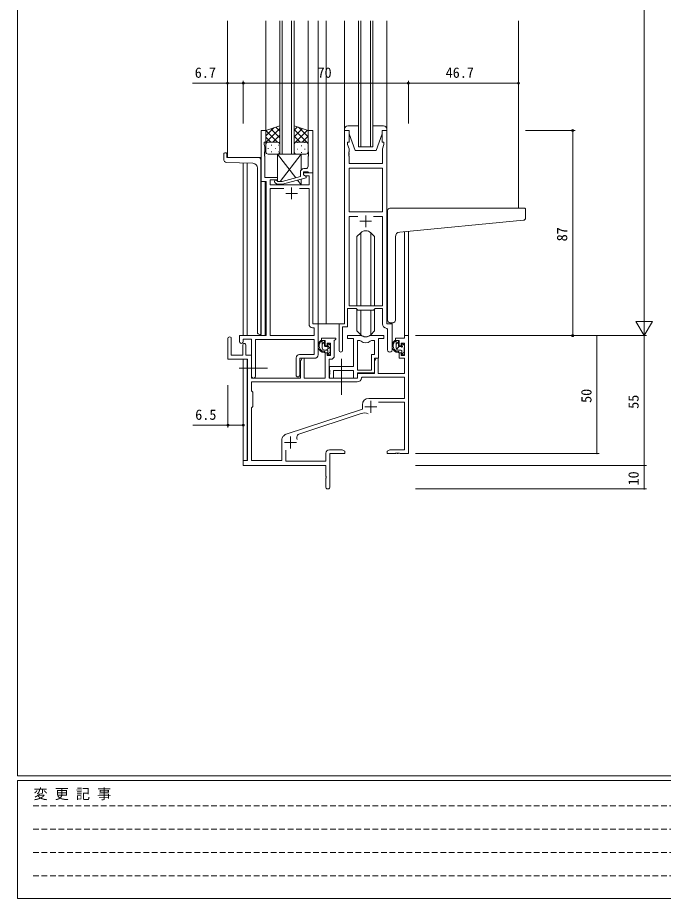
# Model space of a CAD drawing. Units: millimetres, scale not verified. Extents: x -567 to 567, y -403 to 403.
# Drawn here: x -562.7 to -288.8, y -403 to -29.6 of the extents above; entities that cross this region are included whole.
import ezdxf
from ezdxf.enums import TextEntityAlignment as Align

# ---------------------------------------------------------------- set-up
doc = ezdxf.new("R2010")
doc.units = ezdxf.units.MM
doc.header["$LTSCALE"] = 2
doc.linetypes.add('CHAIN2', pattern=[12, 9, -1, 1, -1])
doc.linetypes.add('DASHED1', pattern=[1.8, 1.2, -0.6])
for name, color, linetype, lineweight in [('0-1_USER1', 2, 'Continuous', 9), ('0-2_YKK_ZWAK', 4, 'Continuous', 9), ('0-3_YKK_11', 6, 'Continuous', 9), ('0-4_YKK_12', 7, 'Continuous', 9), ('0-5_YKK_13', 7, 'Continuous', 9)]:
    doc.layers.add(name, color=color, linetype=linetype, lineweight=lineweight)
doc.styles.add('ＭＳ ゴシック', font='')
doc.styles.get('ＭＳ ゴシック').set_extended_font_data('MS Gothic')

msp = doc.modelspace()

# ---------------------------------------------------------------- linework, layer by layer
at = {"layer": '0-1_USER1'}
for p, q in [((-473.685, -30.92), (-473.685, -88.92)), ((-457.485, -30.92), (-457.485, -77.92)), ((-451.485, -87.42), (-451.485, -30.92)), ((-450.485, -30.92), (-450.485, -87.42)), ((-446.485, -87.42), (-446.485, -30.92)), ((-439.487, -30.92), (-439.487, -77.911)), ((-435.285, -30.92), (-435.285, -159.42)), ((-431.785, -30.92), (-431.785, -159.42)), ((-418.085, -84.42), (-418.085, -30.92)), ((-417.085, -30.92), (-417.085, -84.42)), ((-413.085, -84.42), (-413.085, -30.92)), ((-350.285, -30.92), (-350.285, -110.42)), ((-459.487, -88.92), (-473.685, -88.92)), ((-459.487, -88.92), (-459.487, -164.42)), ((-466.985, -164.42), (-466.985, -91.207)), ((-465.355, -91.264), (-465.355, -164.42)), ((-457.685, -99.05), (-457.685, -164.42)), ((-398.615, -164.42), (-398.598, -120.347)), ((-396.985, -120.206), (-396.985, -164.42)), ((-431.785, -159.42), (-435.585, -159.42)), ((-425.985, -159.42), (-431.785, -159.42)), ((-398.315, -164.42), (-398.615, -164.42)), ((-466.985, -217.72), (-466.985, -174.32)), ((-465.355, -174.35), (-465.355, -217.391))]:
    msp.add_line(p, q, dxfattribs=at)
for points in [[(-445.485, -30.92), (-445.485, -87.42), (-451.485, -87.42)], [(-412.085, -30.92), (-412.085, -84.42), (-418.085, -84.42)]]:
    msp.add_lwpolyline(points, dxfattribs=at)
at = {"layer": '0-2_YKK_ZWAK'}
for p, q in [((-424.085, -30.92), (-424.085, -113.92)), ((-406.085, -30.92), (-406.085, -113.92)), ((-457.487, -79.724), (-454.032, -76.269)), ((-457.487, -82.552), (-451.487, -76.552)), ((-452.467, -82.421), (-457.472, -77.415)), ((-451.487, -80.572), (-455.351, -76.708)), ((-451.487, -77.743), (-453.229, -76.001)), ((-445.487, -77.343), (-444.045, -75.901)), ((-445.487, -80.172), (-441.923, -76.608)), ((-439.487, -82.952), (-445.487, -76.952)), ((-445.487, -83), (-439.802, -77.315)), ((-439.487, -80.124), (-443.542, -76.069)), ((-424.085, -76.92), (-424.085, -77.42)), ((-418.085, -75.42), (-422.585, -75.42)), ((-407.585, -75.42), (-412.085, -75.42)), ((-408.085, -78.92), (-408.085, -77.42)), ((-408.085, -77.42), (-406.085, -77.42)), ((-406.085, -77.42), (-406.085, -76.92)), ((-455.295, -82.42), (-457.487, -80.229)), ((-454.527, -82.42), (-451.487, -79.381)), ((-442.847, -82.42), (-445.487, -79.781)), ((-442.079, -82.42), (-439.487, -79.829)), ((-422.085, -78.92), (-419.485, -85.92)), ((-408.085, -78.92), (-410.685, -85.92)), ((-457.437, -83.107), (-457.487, -83.057)), ((-457.487, -86.42), (-457.487, -83.42)), ((-456.567, -85.057), (-456.367, -85.057)), ((-456.487, -82.42), (-452.487, -82.42)), ((-456.487, -82.42), (-452.487, -82.42)), ((-455.152, -83.642), (-454.952, -83.642)), ((-453.537, -85.057), (-453.337, -85.057)), ((-452.122, -83.642), (-451.922, -83.642)), ((-451.894, -82.615), (-451.487, -82.209)), ((-451.487, -83.4), (-451.487, -83.4)), ((-451.487, -83.42), (-451.487, -86.42)), ((-445.282, -82.814), (-445.487, -82.609)), ((-445.487, -83.42), (-445.487, -86.42)), ((-445.252, -83.925), (-445.452, -83.925)), ((-440.487, -82.42), (-444.487, -82.42)), ((-440.487, -82.42), (-444.487, -82.42)), ((-443.837, -82.51), (-444.037, -82.51)), ((-443.837, -85.34), (-444.037, -85.34)), ((-442.222, -83.925), (-442.422, -83.925)), ((-440.807, -82.51), (-441.007, -82.51)), ((-440.807, -85.34), (-441.007, -85.34)), ((-439.672, -82.842), (-439.487, -82.657)), ((-439.487, -86.42), (-439.487, -83.42)), ((-475.185, -87.22), (-475.185, -89.955)), ((-474.885, -86.92), (-474.285, -86.92)), ((-473.985, -87.22), (-473.985, -88.92)), ((-460.485, -88.92), (-473.985, -88.92)), ((-452.487, -87.42), (-456.487, -87.42)), ((-455.152, -86.472), (-454.952, -86.472)), ((-452.487, -87.42), (-444.758, -97.469)), ((-452.122, -86.472), (-451.922, -86.472)), ((-442.487, -87.42), (-451.41, -99.02)), ((-445.252, -86.755), (-445.429, -86.755)), ((-444.487, -87.42), (-440.487, -87.42)), ((-442.487, -94.22), (-442.487, -87.42)), ((-442.222, -86.755), (-442.422, -86.755)), ((-419.485, -85.92), (-410.685, -85.92)), ((-462.915, -91.349), (-474.22, -90.954)), ((-460.985, -93.348), (-460.985, -162.92)), ((-459.485, -89.92), (-459.485, -163.92)), ((-452.333, -100.22), (-452.487, -100.42)), ((-443.965, -98.499), (-442.487, -100.42)), ((-405.785, -119.972), (-405.785, -111.42)), ((-404.785, -110.42), (-347.585, -110.42)), ((-347.285, -114.504), (-347.285, -110.72)), ((-400.66, -120.527), (-348.198, -115.5)), ((-417.207, -120.799), (-418.835, -122.428)), ((-418.835, -151.72), (-418.835, -122.428)), ((-417.203, -151.72), (-417.203, -120.795)), ((-412.967, -151.72), (-412.967, -120.795)), ((-412.964, -120.799), (-411.335, -122.428)), ((-411.335, -151.72), (-411.335, -122.428)), ((-405.785, -119.972), (-405.785, -120.976)), ((-405.785, -157.92), (-405.785, -120.976)), ((-402.485, -157.92), (-402.485, -122.52)), ((-418.835, -162.413), (-418.835, -153.17)), ((-417.203, -164.045), (-417.203, -153.65)), ((-412.967, -164.045), (-412.967, -153.65)), ((-411.335, -162.413), (-411.335, -153.17)), ((-403.485, -158.92), (-404.785, -158.92)), ((-459.485, -163.92), (-459.985, -163.92)), ((-417.207, -164.042), (-418.835, -162.413)), ((-412.964, -164.042), (-411.335, -162.413)), ((-432.815, -166.42), (-434.115, -166.42)), ((-433.515, -169.62), (-433.515, -166.42)), ((-433.515, -167.99), (-432.515, -166.99)), ((-432.515, -168.72), (-432.515, -166.72)), ((-430.103, -168.508), (-430.603, -168.008)), ((-401.415, -166.42), (-402.715, -166.42)), ((-402.115, -169.62), (-402.115, -166.42)), ((-402.115, -168.021), (-401.115, -167.021)), ((-401.115, -168.72), (-401.115, -166.72)), ((-398.703, -168.508), (-399.203, -168.008)), ((-431.415, -170.62), (-432.515, -170.62)), ((-431.576, -169.02), (-432.215, -169.02)), ((-431.656, -170.62), (-430.015, -168.98)), ((-431.115, -168.22), (-431.115, -168.559)), ((-431.115, -170.92), (-431.115, -172.22)), ((-431.101, -172.311), (-430.215, -171.425)), ((-430.215, -171.52), (-430.215, -169.52)), ((-430.015, -169.32), (-430.015, -168.72)), ((-430.015, -172.22), (-430.015, -171.72)), ((-401.977, -170.128), (-400.866, -169.016)), ((-400.015, -170.62), (-401.115, -170.62)), ((-400.176, -169.02), (-400.815, -169.02)), ((-399.715, -168.22), (-399.715, -168.559)), ((-399.715, -170.92), (-399.715, -172.22)), ((-399.693, -172.334), (-398.815, -171.456)), ((-398.815, -171.52), (-398.815, -169.52)), ((-398.615, -169.32), (-398.615, -168.72)), ((-398.615, -172.22), (-398.615, -171.72)), ((-430.815, -172.52), (-430.315, -172.52)), ((-399.415, -172.52), (-398.915, -172.52))]:
    msp.add_line(p, q, dxfattribs=at)
at = {"layer": '0-2_YKK_ZWAK', "linetype": 'CHAIN2'}
for p, q in [((-425.285, -174.259), (-425.285, -189.481)), ((-468.685, -178.22), (-456.698, -178.22))]:
    msp.add_line(p, q, dxfattribs=at)
at = {"layer": '0-2_YKK_ZWAK'}
for points in [[(-451.487, -83.42), (-451.487, -75.42), (-457.487, -77.42), (-457.487, -83.42)], [(-445.487, -83.42), (-445.487, -75.42), (-439.487, -77.42), (-439.487, -83.42)], [(-424.085, -77.42), (-422.085, -77.42), (-422.085, -78.92)], [(-442.487, -87.42), (-452.487, -87.42), (-452.487, -98.872)], [(-452.487, -100.22), (-452.487, -100.42), (-442.487, -100.42), (-442.487, -98.103)]]:
    msp.add_lwpolyline(points, dxfattribs=at)
for centre, radius, start, end in [((-422.585, -76.92), 1.5, 90, 180), ((-407.585, -76.92), 1.5, 0, 90), ((-456.487, -83.42), 1, 90, 180), ((-456.487, -83.42), 1, 90, 180), ((-452.487, -83.42), 1, 360, 90), ((-452.487, -83.42), 1, 360, 90), ((-444.487, -83.42), 1, 90, 180), ((-444.487, -83.42), 1, 90, 180), ((-440.487, -83.42), 1, 0, 90), ((-440.487, -83.42), 1, 0, 90), ((-474.885, -87.22), 0.3, 90, 180), ((-474.285, -87.22), 0.3, 0, 90), ((-460.485, -89.92), 1, 0, 90), ((-456.487, -86.42), 1, 180, 270), ((-452.487, -86.42), 1, 270, 360), ((-444.487, -86.42), 1, 180, 270), ((-440.487, -86.42), 1, 270, 0), ((-474.185, -89.955), 1, 180, 268), ((-462.985, -93.348), 2, 0, 88), ((-404.785, -111.42), 1, 135.573, 180), ((-404.785, -111.42), 1, 90, 135.573), ((-404.785, -111.42), 1, 121.36694, 135.573), ((-347.585, -110.72), 0.3, 0, 90), ((-348.285, -114.504), 1, 275, 0), ((-415.085, -122.92), 3, 45, 135), ((-400.485, -122.52), 2, 95, 180), ((-404.785, -157.92), 1, 180, 270), ((-403.485, -157.92), 1, 270, 0), ((-459.985, -162.92), 1, 180, 270), ((-415.085, -161.92), 3, 225, 315), ((-432.401, -168.741), 2.885, 126.45193, 263.90389), ((-432.315, -168.707), 2.504, 139.45806, 259.25217), ((-434.375, -166.825), 0.3, 301.6219, 336.95039), ((-433.915, -167.02), 0.2, 36.8699, 156.95039), ((-433.515, -166.72), 0.3, 216.8699, 270), ((-432.815, -166.72), 0.3, 0, 90), ((-430.815, -168.22), 0.3, 45, 180), ((-401.001, -168.741), 2.885, 126.45193, 263.90389), ((-400.915, -168.707), 2.504, 139.45806, 259.25217), ((-402.975, -166.825), 0.3, 301.6219, 336.95039), ((-402.515, -167.02), 0.2, 36.8699, 156.95039), ((-402.115, -166.72), 0.3, 216.8699, 270), ((-401.415, -166.72), 0.3, 0, 90), ((-399.415, -168.22), 0.3, 45, 180), ((-432.515, -169.62), 1, 180, 270), ((-432.637, -171.37), 0.25, 253.6388, 125.58163), ((-432.215, -168.72), 0.3, 180, 270), ((-431.576, -169.32), 0.3, 33.05573, 90), ((-431.415, -170.92), 0.3, 0, 90), ((-431.115, -169.02), 0.25, 213.05573, 56.94427), ((-430.815, -168.559), 0.3, 180, 236.94427), ((-430.215, -169.32), 0.2, 270, 0), ((-430.215, -171.72), 0.2, 0, 90), ((-430.315, -168.72), 0.3, 0, 45), ((-401.115, -169.62), 1, 180, 270), ((-401.237, -171.37), 0.25, 253.6388, 125.58163), ((-400.815, -168.72), 0.3, 180, 270), ((-400.176, -169.32), 0.3, 33.05573, 90), ((-400.015, -170.92), 0.3, 0, 90), ((-399.715, -169.02), 0.25, 213.05573, 56.94427), ((-399.415, -168.559), 0.3, 180, 236.94427), ((-398.815, -169.32), 0.2, 270, 0), ((-398.815, -171.72), 0.2, 0, 90), ((-398.915, -168.72), 0.3, 0, 45), ((-430.815, -172.22), 0.3, 180, 270), ((-430.315, -172.22), 0.3, 270, 0), ((-399.415, -172.22), 0.3, 180, 270), ((-398.915, -172.22), 0.3, 270, 0)]:
    msp.add_arc(centre, radius, start, end, dxfattribs=at)
at = {"layer": '0-3_YKK_11'}
for p, q in [((-296.985, 228.58), (-296.985, -157.42)), ((-473.685, -74.42), (-473.685, -56.42)), ((-466.985, -74.42), (-466.985, -56.42)), ((-466.985, -74.42), (-466.985, -56.42)), ((-466.985, -57.42), (-396.985, -57.42)), ((-396.985, -74.42), (-396.985, -56.42)), ((-396.985, -74.42), (-396.985, -56.42)), ((-396.985, -57.42), (-350.285, -57.42)), ((-347.285, -77.42), (-326.285, -77.42)), ((-327.285, -164.42), (-327.285, -77.42)), ((-296.985, -164.42), (-296.985, -152.296)), ((-296.985, -164.42), (-300.485, -158.358)), ((-293.485, -158.358), (-300.485, -158.358)), ((-296.985, -164.42), (-293.485, -158.358)), ((-393.985, -164.42), (-295.985, -164.42)), ((-393.985, -164.42), (-315.985, -164.42)), ((-393.985, -164.42), (-295.985, -164.42)), ((-347.285, -164.42), (-326.285, -164.42)), ((-316.985, -164.42), (-316.985, -214.42)), ((-296.985, -164.42), (-296.985, -219.42)), ((-473.485, -185.42), (-473.485, -203.42)), ((-466.985, -185.42), (-466.985, -203.42)), ((-393.985, -214.42), (-315.985, -214.42)), ((-393.985, -219.42), (-295.985, -219.42)), ((-393.985, -219.42), (-295.985, -219.42)), ((-296.985, -219.42), (-296.985, -229.42)), ((-393.985, -229.42), (-295.985, -229.42))]:
    msp.add_line(p, q, dxfattribs=at)
for points in [[(-466.985, -57.42), (-473.685, -57.42), (-488.585, -57.42)], [(-466.985, -202.42), (-473.485, -202.42), (-488.385, -202.42)]]:
    msp.add_lwpolyline(points, dxfattribs=at)
for centre in [(-473.685, -57.42), (-466.985, -57.42), (-466.985, -57.42), (-396.985, -57.42), (-396.985, -57.42), (-350.285, -57.42), (-327.285, -77.42), (-327.285, -164.42), (-473.485, -202.42), (-466.985, -202.42)]:
    msp.add_circle(centre, 0.425, dxfattribs=at)
for centre, start, end in [((-316.985, -164.42), 90, 270), ((-316.985, -164.42), 270, 90), ((-316.985, -214.42), 90, 270), ((-316.985, -214.42), 270, 90), ((-296.985, -219.42), 90, 270), ((-296.985, -219.42), 90, 270), ((-296.985, -219.42), 270, 90), ((-296.985, -219.42), 270, 90), ((-296.985, -229.42), 90, 270), ((-296.985, -229.42), 270, 90)]:
    msp.add_arc(centre, 0.106, start, end, dxfattribs=at)
at = {"layer": '0-4_YKK_12'}
for p, q in [((-422.155, -93.35), (-422.155, -111.92)), ((-440.487, -93.62), (-441.287, -93.62)), ((-449.836, -102.05), (-455.655, -102.05)), ((-448.985, -104.12), (-443.985, -104.12)), ((-446.485, -101.62), (-446.485, -106.62)), ((-418.436, -113.85), (-422.155, -113.85)), ((-415.085, -113.42), (-415.085, -118.42)), ((-417.585, -115.92), (-412.585, -115.92)), ((-444.615, -173.89), (-444.615, -181.105)), ((-418.655, -184.05), (-463.555, -184.05)), ((-412.885, -192.12), (-412.885, -197.12)), ((-417.058, -197.425), (-443.083, -205.993)), ((-415.385, -194.62), (-410.385, -194.62)), ((-449.985, -206.97), (-449.182, -206.368)), ((-446.985, -207.22), (-446.985, -212.22)), ((-449.485, -209.72), (-444.485, -209.72))]:
    msp.add_line(p, q, dxfattribs=at)
for points in [[(-435.285, -172.52), (-435.285, -159.42), (-437.485, -159.42), (-437.485, -95.42), (-441.485, -95.42), (-441.485, -96.22), (-440.619, -96.72), (-439.115, -96.72), (-439.115, -100.42), (-455.655, -100.42), (-455.655, -98.42), (-452.485, -98.42), (-452.485, -97.42), (-457.855, -97.42), (-457.855, -88.379), (-457.975, -88.195), (-457.975, -87.645), (-457.855, -87.462), (-457.855, -87.379), (-457.975, -87.195), (-457.975, -86.645), (-457.855, -86.462), (-457.855, -84.327), (-458.185, -83.42), (-458.185, -82.42), (-457.485, -82.42), (-457.485, -77.42), (-459.485, -77.42), (-459.485, -99.05), (-457.285, -99.05)], [(-437.487, -95.42), (-437.487, -77.42), (-439.487, -77.42), (-439.487, -86.462), (-439.367, -86.645), (-439.367, -87.195), (-439.487, -87.379), (-439.487, -87.462), (-439.367, -87.645), (-439.367, -88.195), (-439.487, -88.379), (-439.487, -92.62)], [(-424.085, -77.42), (-424.085, -159.42), (-426.285, -159.42), (-426.285, -170.77)], [(-403.885, -170.455), (-403.885, -159.42), (-406.085, -159.42), (-406.085, -77.42), (-408.085, -77.42), (-408.085, -82.42), (-407.385, -82.42), (-407.385, -83.42), (-408.015, -85.151), (-408.015, -91.42), (-422.155, -91.42), (-422.155, -88.379), (-422.275, -88.195), (-422.275, -87.645), (-422.155, -87.462), (-422.155, -87.379), (-422.275, -87.195), (-422.275, -86.645), (-422.155, -86.462), (-422.155, -85.151), (-422.785, -83.42), (-422.785, -82.42), (-422.085, -82.42), (-422.085, -77.42), (-424.085, -77.42)], [(-453.611, -99.445), (-452.836, -100.22), (-450.39, -100.22), (-440.287, -97.513), (-440.287, -96.913), (-441.487, -96.22), (-441.487, -94.92), (-439.687, -94.92), (-439.487, -95.12), (-439.187, -95.42), (-437.487, -95.42)], [(-442.787, -95.12), (-442.787, -96.941), (-450.548, -99.02), (-452.339, -99.02), (-452.763, -98.596)], [(-457.285, -99.05), (-457.285, -164.42), (-468.585, -164.42), (-468.585, -166.97)], [(-449.836, -102.05), (-455.655, -102.05), (-455.655, -164.42), (-436.915, -164.42), (-436.915, -161.05), (-437.615, -161.05)], [(-439.115, -159.55), (-439.115, -102.05), (-443.135, -102.05)], [(-418.436, -113.85), (-422.155, -113.85), (-422.155, -151.72), (-408.015, -151.72), (-408.015, -113.85), (-411.735, -113.85)], [(-424.985, -170.77), (-424.985, -160.72), (-422.785, -160.72), (-422.785, -152.92), (-419.085, -152.92), (-418.355, -153.65), (-411.815, -153.65), (-411.085, -152.92), (-408.015, -152.92), (-408.015, -159.35)], [(-406.102, -161.348), (-405.815, -161.648), (-405.815, -170.455)], [(-431.985, -228.605), (-431.985, -224.879), (-431.865, -224.695), (-431.865, -224.145), (-431.985, -223.962), (-431.985, -219.42), (-466.985, -219.42), (-466.985, -217.42), (-465.185, -217.42), (-465.185, -174.32), (-473.485, -174.32), (-473.485, -165.62)], [(-472.085, -165.62), (-472.085, -172.72), (-467.185, -172.72), (-467.185, -168.32)], [(-467.085, -166.97), (-467.085, -165.92), (-463.485, -165.92), (-463.485, -181.605)], [(-465.985, -168.32), (-465.985, -172.72), (-463.485, -172.72), (-463.485, -182.42), (-442.785, -182.42), (-442.785, -175.233), (-442.085, -174.02), (-441.155, -174.02), (-441.155, -182.42), (-432.285, -182.42), (-432.285, -171.72), (-431.485, -171.72), (-431.485, -172.82), (-430.015, -172.82), (-430.015, -167.62), (-431.485, -167.62), (-431.485, -168.72), (-432.285, -168.72), (-432.285, -166.42), (-433.785, -166.42), (-433.785, -165.42), (-427.785, -165.42), (-427.785, -165.92), (-428.085, -166.22), (-428.385, -166.52), (-428.385, -172.95)], [(-461.855, -181.605), (-461.855, -166.05), (-436.915, -166.05), (-436.915, -172.39), (-443.115, -172.39)], [(-429.885, -174.45), (-430.585, -174.45), (-430.585, -182.42), (-418.485, -182.42), (-418.485, -180.42), (-411.385, -180.42), (-411.385, -175.233), (-410.685, -174.02), (-409.755, -174.02), (-409.755, -180.42), (-398.615, -180.42), (-398.615, -174.02), (-400.885, -174.02), (-400.885, -171.72), (-400.085, -171.72), (-400.085, -172.82), (-398.615, -172.82), (-398.615, -167.62), (-400.085, -167.62), (-400.085, -168.72), (-400.885, -168.72), (-400.885, -166.42), (-402.385, -166.42), (-402.385, -165.42), (-398.615, -165.42), (-398.615, -164.42), (-396.985, -164.42), (-396.985, -214.42), (-400.527, -214.42), (-400.71, -214.3), (-401.26, -214.3), (-401.443, -214.42), (-401.527, -214.42), (-401.71, -214.3), (-402.26, -214.3), (-402.443, -214.42), (-405.985, -214.42), (-405.985, -213.42), (-404.894, -212.79), (-398.615, -212.79)], [(-420.185, -165.62), (-420.185, -177.52), (-430.385, -177.52), (-430.385, -179.062), (-430.265, -179.245), (-430.265, -179.795), (-430.385, -179.979), (-430.385, -180.062), (-430.265, -180.245), (-430.265, -180.795), (-430.385, -180.979), (-430.385, -182.42), (-428.755, -182.42), (-428.755, -179.15), (-420.185, -179.15), (-420.185, -182.42), (-418.555, -182.42), (-418.555, -180.22), (-411.385, -180.22), (-411.385, -174.02), (-409.685, -174.02), (-409.685, -165.62), (-407.385, -165.62), (-407.385, -164.42), (-412.838, -164.42)], [(-417.332, -164.42), (-422.785, -164.42), (-422.785, -165.62), (-420.185, -165.62)], [(-418.555, -179.02), (-418.555, -166.42), (-418.184, -166.42)], [(-411.987, -166.42), (-411.315, -166.42), (-411.315, -172.39), (-412.585, -172.39), (-412.585, -179.02), (-418.555, -179.02), (-418.555, -166.42)], [(-442.985, -181.105), (-442.985, -174.02), (-436.785, -174.02)], [(-413.785, -191.02), (-398.615, -191.02), (-398.615, -182.05), (-416.558, -182.05), (-416.857, -182.336)], [(-418.655, -184.05), (-463.555, -184.05), (-463.555, -187.85), (-462.985, -188.42), (-462.985, -194.42), (-463.555, -194.99), (-463.555, -217.42), (-450.585, -217.42), (-450.585, -208.17)], [(-448.751, -206.143), (-416.485, -195.52), (-416.485, -193.72)], [(-398.615, -212.79), (-398.615, -192.65), (-409.599, -192.65)], [(-430.485, -212.79), (-425.076, -212.79), (-423.985, -213.42), (-423.985, -214.42), (-430.355, -214.42), (-430.355, -228.605)], [(-448.955, -213.007), (-448.955, -217.62), (-431.985, -217.62), (-431.985, -214.29)]]:
    msp.add_lwpolyline(points, dxfattribs=at)
msp.add_lwpolyline([(-422.155, -93.35), (-422.155, -111.92), (-408.015, -111.92), (-408.015, -93.35)], close=True, dxfattribs=at)
for centre, radius, start, end in [((-440.487, -92.62), 1, 270.00001, 359.99999), ((-441.287, -95.12), 1.5, 90.00001, 179.99999), ((-453.187, -99.02), 0.6, 44.99999, 225.00001), ((-437.615, -159.55), 1.5, 180.00001, 269.99999), ((-406.015, -159.35), 2, 180, 267.50807), ((-472.785, -165.62), 0.7, 359.99999, 180.00001), ((-467.835, -166.97), 0.75, 179.99999, 0.00001), ((-466.585, -168.32), 0.6, 359.99999, 180.00001), ((-418.184, -168.42), 2, 54.22519, 90.00004), ((-417.332, -166.42), 2, 64.91237, 90.00001), ((-415.085, -164.12), 3.3, 234.22517, 305.77483), ((-415.085, -161.62), 3.3, 244.91238, 295.08762), ((-412.838, -166.42), 2, 89.99997, 115.08762), ((-411.987, -168.42), 2, 89.99996, 125.77481), ((-425.635, -170.77), 0.65, 179.99999, 0.00001), ((-404.85, -170.455), 0.965, 179.99999, 0.00001), ((-443.115, -173.89), 1.5, 90.00001, 179.99999), ((-436.785, -172.52), 1.5, 270.00001, 359.99999), ((-429.885, -172.95), 1.5, 270.00001, 359.99999), ((-462.67, -181.605), 0.815, 179.99999, 0.00001), ((-443.8, -181.105), 0.815, 179.99999, 0.00001), ((-418.655, -182.25), 1.8, 270.00001, 357.27059), ((-413.785, -193.72), 2.7, 90.00001, 179.99999), ((-415.651, -201.699), 4.5, 68.66068, 108.22312), ((-449.085, -208.17), 1.5, 126.8699, 179.99999), ((-448.282, -207.568), 1.5, 108.22318, 126.86992), ((-442.52, -207.703), 1.8, 108.22315, 204.31379), ((-430.485, -214.29), 1.5, 90.00001, 179.99999), ((-431.17, -228.605), 0.815, 179.99999, 0.00001)]:
    msp.add_arc(centre, radius, start, end, dxfattribs=at)
at = {"layer": '0-5_YKK_13'}
for p, q in [((-562.726, -351), (-562.726, 399)), ((537.274, -351), (-562.726, -351)), ((483.274, -353), (-562.726, -353)), ((-562.726, -403), (-562.726, -353)), ((-562.726, -403), (483.274, -403))]:
    msp.add_line(p, q, dxfattribs=at)
at = {"layer": '0-5_YKK_13', "linetype": 'DASHED1'}
for p, q in [((-556.157, -363.732), (-201.596, -363.732)), ((-556.157, -373.63), (-201.596, -373.63)), ((-556.157, -383.528), (-201.596, -383.528)), ((-556.157, -393.426), (-201.596, -393.426))]:
    msp.add_line(p, q, dxfattribs=at)

# ---------------------------------------------------------------- texts
at = {"layer": '0-3_YKK_11', "style": 'ＭＳ ゴシック'}
for s, p in [('6.7', (-487.585, -56.42)), ('70', (-435.505, -56.42)), ('46.7', (-381.155, -56.42)), ('6.5', (-487.385, -201.42))]:
    msp.add_text(s, height=4.399, dxfattribs=at).set_placement(p, align=Align.BOTTOM_LEFT)
for s, p in [('87', (-328.285, -124.44)), ('50', (-317.985, -192.94)), ('55', (-297.985, -195.44)), ('10', (-297.985, -227.94))]:
    msp.add_text(s, height=4.399, rotation=90, dxfattribs=at).set_placement(p, align=Align.BOTTOM_LEFT)
at = {"layer": '0-5_YKK_13', "style": 'ＭＳ ゴシック'}
msp.add_text('変 更 記 事', height=4.399, dxfattribs=at).set_placement((-555.991, -362.209), align=Align.BOTTOM_LEFT)

doc.saveas('drawing.dxf')
